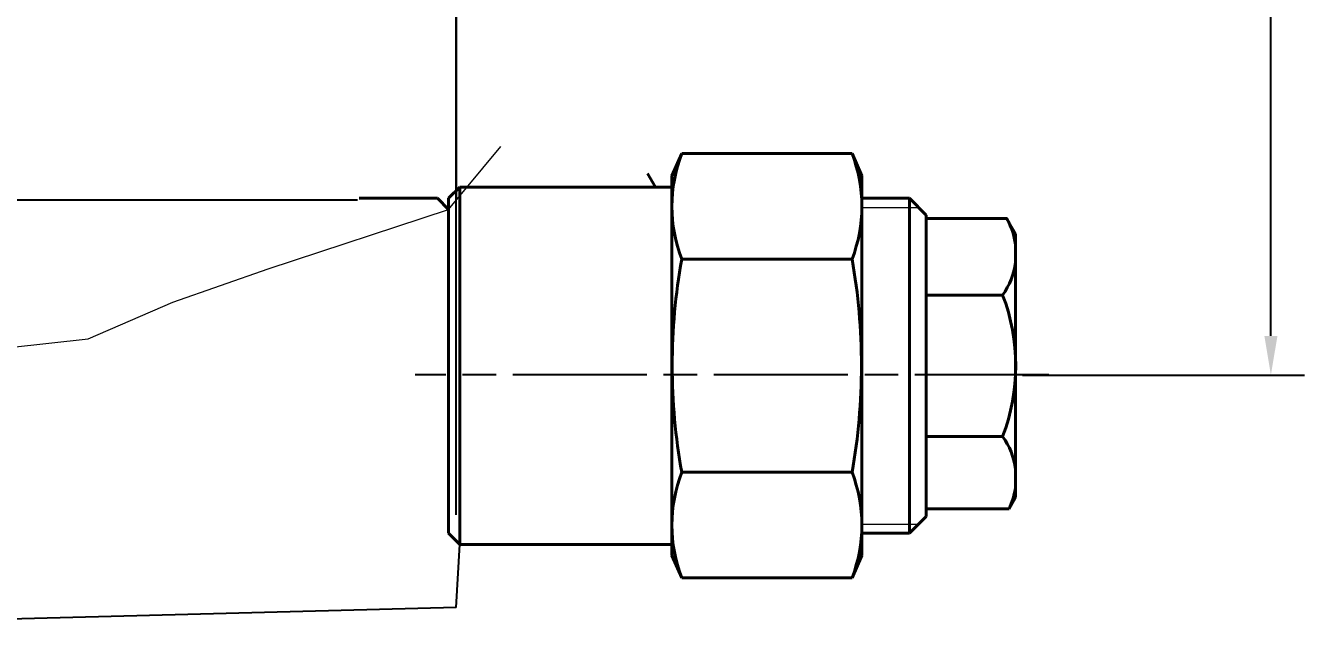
# Model space of a CAD drawing. Header units: millimetres. Extents: x 5231 to 7653, y 7068 to 7959.
# Drawn here: x 7396.8 to 7511.2, y 7540.7 to 7594.8 of the extents above; entities that cross this region are included whole.
import ezdxf

# ---------------------------------------------------------------- set-up
doc = ezdxf.new("R2010")
doc.units = ezdxf.units.MM
doc.linetypes.add('AM_ISO08W050', pattern=[18, 12, -1.5, 3, -1.5])
for name, color, linetype, lineweight in [('0.7', 7, 'Continuous', 40), ('AM_5', 3, 'Continuous', 25), ('AM_7', 4, 'AM_ISO08W050', 25), ('尺寸线', 3, 'Continuous', 15), ('标注', 3, 'Continuous', 13), ('粗实线', 7, 'Continuous', 40)]:
    doc.layers.add(name, color=color, linetype=linetype, lineweight=lineweight)
doc.styles.add('标注', font='txt.shx', dxfattribs={"height": 5})
doc.dimstyles.new('3.5-0.5$0', dxfattribs={"dimtxt": 5, "dimasz": 3.5, "dimexe": 3, "dimexo": 0.625, "dimtad": 1, "dimdsep": 46, "dimtxsty": '标注', "dimcen": 3.5, "dimaunit": 1, "dimadec": 0, "dimazin": 2, "dimtfac": 1, "dimtmove": 0, "dimatfit": 3, "dimfxl": 0, "dimarcsym": 0})

# ---------------------------------------------------------------- blocks, each defined once
blk = doc.blocks.new('*D8')
at = {"layer": 'AM_5', "color": 0, "lineweight": -2, "transparency": 16777216}
for p, q in [((7486.81, 7684.69), (7511.24, 7684.69)), ((7508.24, 7566.95), (7508.24, 7681.19)), ((7486, 7563.45), (7511.24, 7563.45))]:
    blk.add_line(p, q, dxfattribs=at)
at = {"layer": 'AM_5', "color": 0, "transparency": 16777216}
for points in [[(7507.66, 7681.19), (7508.83, 7681.19), (7508.24, 7684.69)], [(7507.66, 7566.95), (7508.83, 7566.95), (7508.24, 7563.45)]]:
    blk.add_solid(points, dxfattribs=at)
at = {"layer": 'Defpoints', "color": 0, "transparency": 16777216}
for p in [(7486.18, 7684.69), (7508.24, 7684.69), (7485.38, 7563.45)]:
    blk.add_point(p, dxfattribs=at)
at = {"layer": 'AM_5', "color": 0, "transparency": 16777216, "insert": (7505.12, 7624.07), "char_height": 5, "attachment_point": 5, "rotation": 90, "style": '标注'}
blk.add_mtext('120', dxfattribs=at)

msp = doc.modelspace()

# ---------------------------------------------------------------- linework, layer by layer
msp.add_line((7435.311, 7550.916), (7435.311, 7698.997))
at = {"color": 7, "linetype": 'Continuous', "lineweight": 25}
for p, q in [((7435.311, 7605.811), (7435.311, 7579.134)), ((7381.412, 7579.134), (7426.467, 7579.134)), ((7435.311, 7542.622), (7435.619, 7548.281)), ((7435.311, 7542.622), (7360.711, 7540.661))]:
    msp.add_line(p, q, dxfattribs=at)
msp.add_arc((7335.311, 7624.956), 65, 315.1733, 342.86938, dxfattribs=at)
at = {"layer": '0.7'}
for p, q in [((7455.494, 7583.281), (7454.619, 7581.281)), ((7470.744, 7583.281), (7455.494, 7583.281)), ((7470.744, 7583.281), (7471.619, 7581.281)), ((7435.619, 7548.281), (7434.619, 7549.281)), ((7454.619, 7548.281), (7435.619, 7548.281)), ((7455.494, 7545.281), (7454.619, 7547.281)), ((7470.744, 7545.281), (7471.619, 7547.281)), ((7470.744, 7545.281), (7455.494, 7545.281))]:
    msp.add_line(p, q, dxfattribs=at)
at = {"layer": 'AM_7'}
msp.add_line((7488.377, 7563.455), (7431.619, 7563.455), dxfattribs=at)
at = {"layer": '尺寸线'}
for points in [[(7471.619, 7578.469), (7476.689, 7578.469)], [(7471.619, 7550.093), (7476.689, 7550.093)]]:
    msp.add_lwpolyline(points, dxfattribs=at)
at = {"layer": '标注'}
msp.add_lwpolyline([(7370.764, 7560.842), (7380.751, 7563.155), (7388.502, 7565.171), (7402.348, 7566.694), (7409.93, 7569.975), (7418.469, 7572.967), (7434.619, 7578.281), (7439.299, 7583.909)], dxfattribs=at)
at = {"layer": '粗实线'}
for p, q in [((7455.494, 7583.281), (7470.744, 7583.281)), ((7454.619, 7547.281), (7454.619, 7581.281)), ((7471.619, 7581.281), (7471.619, 7547.281)), ((7434.619, 7579.281), (7435.619, 7580.281)), ((7435.619, 7580.281), (7454.619, 7580.281)), ((7435.619, 7580.281), (7435.619, 7548.281)), ((7426.619, 7579.281), (7433.619, 7579.281)), ((7433.619, 7579.281), (7434.619, 7578.281)), ((7434.619, 7549.281), (7434.619, 7579.281)), ((7471.619, 7579.281), (7475.877, 7579.281)), ((7475.877, 7579.281), (7477.377, 7577.781)), ((7475.877, 7549.281), (7475.877, 7579.281)), ((7477.377, 7550.781), (7477.377, 7577.781)), ((7477.377, 7577.465), (7484.619, 7577.465)), ((7484.587, 7577.465), (7485.377, 7576.096)), ((7485.377, 7576.096), (7485.377, 7552.465)), ((7455.494, 7573.826), (7470.744, 7573.826)), ((7484.223, 7570.615), (7477.377, 7570.615)), ((7484.223, 7557.947), (7477.377, 7557.947)), ((7455.494, 7554.736), (7470.744, 7554.736)), ((7484.8, 7551.465), (7485.377, 7552.465)), ((7475.877, 7549.281), (7477.377, 7550.781)), ((7477.377, 7551.465), (7484.8, 7551.465)), ((7471.619, 7549.281), (7475.877, 7549.281))]:
    msp.add_line(p, q, dxfattribs=at)
at = {"layer": '粗实线', "color": 0}
msp.add_line((7453.138, 7580.281), (7452.42, 7581.497), dxfattribs=at)
at = {"layer": '粗实线'}
for centre, radius, start, end in [((7467.81, 7578.553), 13.192, 158.99993, 201.00007), ((7458.429, 7578.553), 13.192, 338.99993, 21.00007), ((7479.069, 7574.34), 6.359, 7.25878, 29.43614), ((7509.166, 7564.281), 54.514, 169.91594, 180), ((7417.073, 7564.281), 54.514, 360, 10.08406), ((7479.069, 7574.34), 6.359, 324.13553, 352.74122), ((7467.725, 7564.281), 17.672, 338.99749, 21.00251), ((7509.166, 7564.281), 54.514, 180, 190.08406), ((7417.073, 7564.281), 54.514, 349.91594, 0), ((7479.069, 7554.222), 6.359, 7.25878, 35.86447), ((7467.81, 7550.008), 13.192, 158.99993, 201.00007), ((7458.429, 7550.008), 13.192, 338.99993, 21.00007), ((7479.069, 7554.222), 6.359, 334.31564, 352.74122)]:
    msp.add_arc(centre, radius, start, end, dxfattribs=at)

# ---------------------------------------------------------------- dimensions: what is measured, and where the dimension line sits
at = {"layer": 'AM_5'}
dim = msp.add_linear_dim(base=(7508.244, 7684.687), p1=(7485.377, 7563.455), p2=(7486.185, 7684.687), angle=90, text='120', dimstyle='3.5-0.5$0', override={"dimpost": '', "dimarcsym": 1}, dxfattribs=at)
dim.commit()
dim.dimension.update_dxf_attribs({"geometry": '*D8', "text_midpoint": (7505.119, 7624.071)})

doc.saveas('drawing.dxf')
